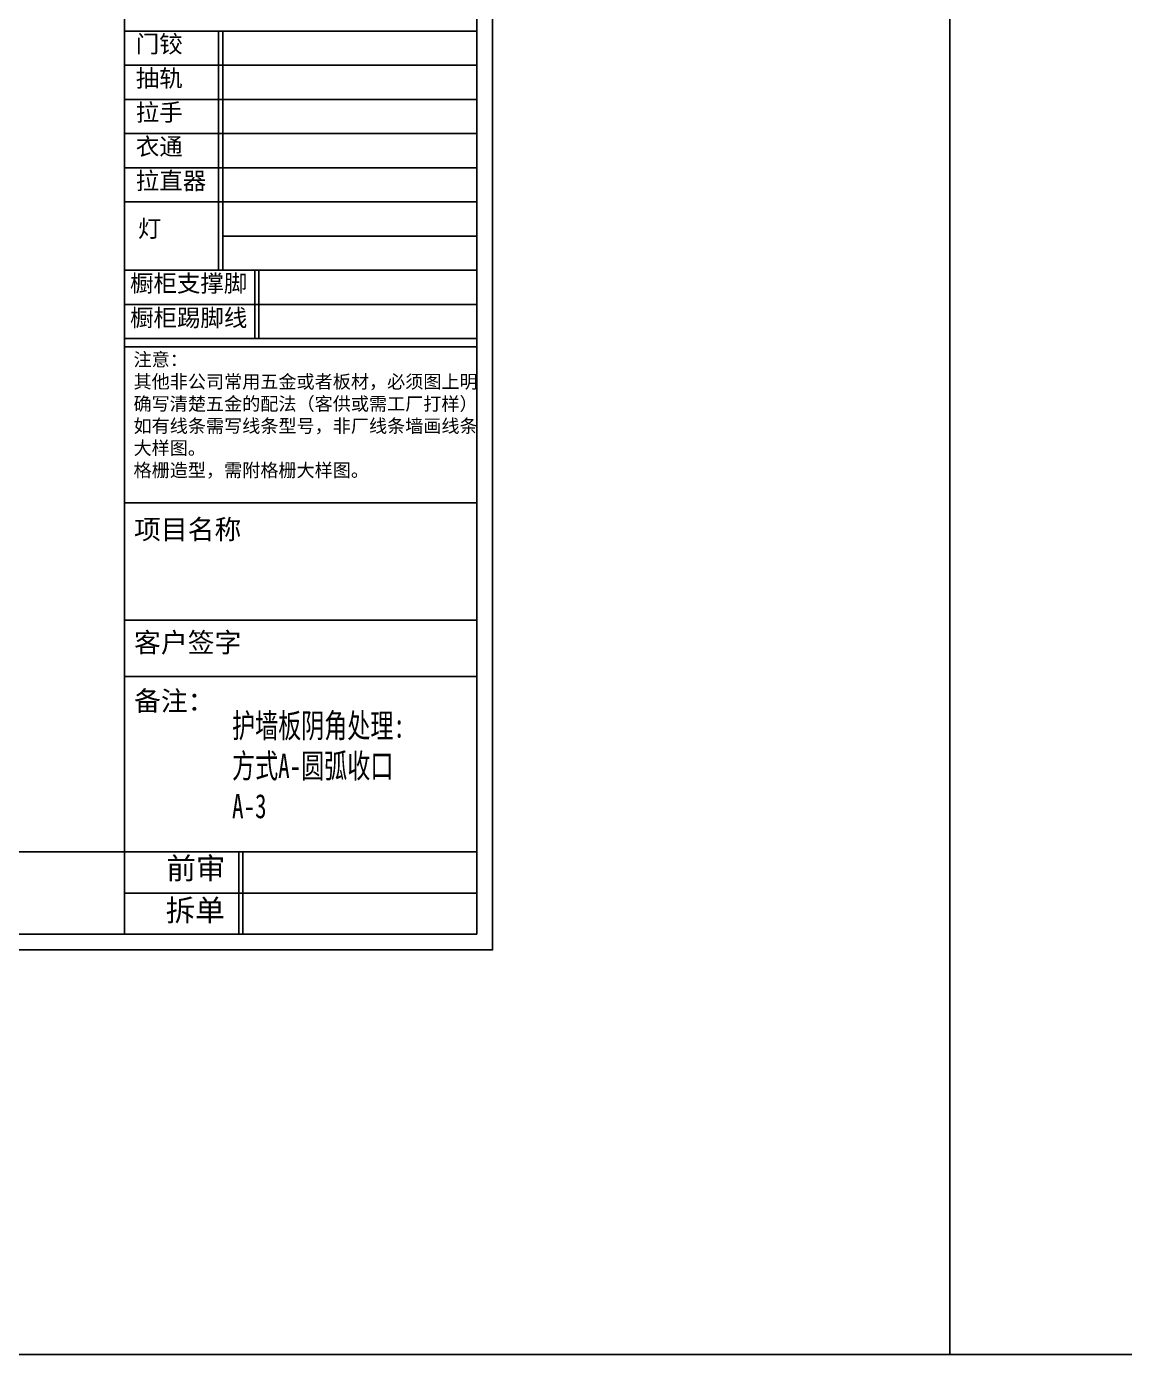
# Model space of a CAD drawing. Header units: millimetres. Extents: x 4862 to 20554, y 7569 to 11262.
# Drawn here: x 15565 to 15970.8, y 7569.4 to 8060.1 of the extents above; entities that cross this region are included whole.
import ezdxf

# ---------------------------------------------------------------- set-up
doc = ezdxf.new("R2010")
doc.units = ezdxf.units.MM
doc.layers.add('0 @ 1', color=7, linetype='Continuous')
doc.styles.get("Standard").update_dxf_attribs({"font": 'arial.ttf'})
doc.styles.add('宋体', font='SimSun.ttf')

# ---------------------------------------------------------------- blocks, each defined once
blk = doc.blocks.new('A$C398a0407')
for p, q in [((8134, 64), (8134, 6784)), ((8134, 3739.6), (9568, 3739.6)), ((8516.8, 3739.6), (8516.8, 3044.2)), ((8533.3, 3739.6), (8533.3, 3044.2)), ((8134, 3600.5), (9568, 3600.5)), ((8134, 3461.4), (9568, 3461.4)), ((8134, 3322.3), (9568, 3322.3)), ((8134, 3183.3), (9568, 3183.3)), ((8134, 3183.3), (9568, 3183.3)), ((8134, 3044.2), (9568, 3044.2)), ((8134, 3044.2), (9568, 3044.2)), ((8516.8, 3044.2), (8516.8, 2766.1)), ((8533.3, 3044.2), (8533.3, 2766.1)), ((8533.3, 2905.1), (9568, 2905.1)), ((8134, 2766.1), (9568, 2766.1)), ((8664.4, 2766.1), (8664.4, 2487.9)), ((8680.9, 2766.1), (8680.9, 2487.9)), ((8134, 2627), (9568, 2627)), ((8134, 2627), (9568, 2627)), ((8134, 2487.9), (9568, 2487.9)), ((8134, 2454.1), (9568, 2454.1)), ((8134, 2454.1), (9568, 2454.1)), ((8134, 2454.1), (9568, 2454.1)), ((8134, 1819.9), (9568, 1819.9)), ((8134, 1342.7), (9568, 1342.7)), ((8134, 1112.5), (9568, 1112.5)), ((443.2, 399), (9568, 399)), ((8598.6, 399), (8598.6, 64)), ((8614.7, 399), (8614.7, 64)), ((8134, 231.5), (9568, 231.5))]:
    blk.add_line(p, q)
for points in [[(9632, 0), (0, 0), (0, 6848), (9632, 6848)], [(9568, 64), (64, 64), (64, 6784), (9568, 6784)]]:
    blk.add_lwpolyline(points, close=True)
at = {"color": 8, "attachment_point": 1, "style": '宋体'}
for s, width, gutter_width, insert, char_height in [('门铰', 580.458, 12.2, (8179.9, 3722), 70), ('抽轨', 580.458, 12.2, (8179.9, 3583), 70), ('拉手', 580.458, 12.2, (8179.9, 3443.9), 70), ('衣通', 580.458, 12.2, (8179.9, 3304.8), 70), ('拉直器', 580.458, 12.2, (8179.9, 3165.7), 70), ('灯', 580.458, 12.2, (8188.5, 2970.9), 70), ('橱柜支撑脚', 580.458, 12.2, (8156.4, 2748.2), 70), ('橱柜踢脚线', 580.458, 12.2, (8156.4, 2607.9), 70), ('前审', 479.717, 10.1, (8304.3, 376.5), 88), ('拆单', 479.717, 10.1, (8301.5, 205.4), 88)]:
    blk.add_mtext_dynamic_manual_height_columns(s, width=width, gutter_width=gutter_width, heights=[0], dxfattribs=dict(at, insert=insert, char_height=char_height))
at = {"insert": (8170.5, 2430.1), "char_height": 54.045, "attachment_point": 1, "style": '宋体'}
blk.add_mtext_dynamic_manual_height_columns('{\\fMicrosoft YaHei|b0|i0|c134|p34;\\C2;注意：\\P其他非公司常用五金或者板材，必须图上明确写清楚五金的配法（客供或需工厂打样）\\P如有线条需写线条型号，非厂线条墙画线条大样图。\\P格栅造型，需附格栅大样图。}', width=1407.047, gutter_width=8.44, heights=[0], dxfattribs=at)
at = {"layer": '0 @ 1', "color": 30, "char_height": 80, "width": 452.345, "attachment_point": 1}
for s, insert in [('{\\fSimSun|b0|i0|c134|p2;项目名称}', (8172.7, 1751.7)), ('{\\fSimSun|b0|i0|c134|p2;客户签字}', (8172.7, 1291.3)), ('{\\fSimSun|b0|i0|c134|p2;备注：}', (8172.7, 1053.7))]:
    blk.add_mtext(s, dxfattribs=dict(at, insert=insert))
blk = doc.blocks.new('A$Caecb7373')
at = {"color": 1}
blk.add_lwpolyline([(0, 821.76), (1155.84, 821.76), (1155.84, 0), (0, 0)], close=True, dxfattribs=at)

msp = doc.modelspace()

# ---------------------------------------------------------------- linework, layer by layer
for p, q in [((15906.218, 7569.359), (15906.218, 11261.691)), ((4862.317, 7569.359), (20477.138, 7569.359))]:
    msp.add_line(p, q)

# ---------------------------------------------------------------- block references
at = {"xscale": 0.09079979139978399, "yscale": 0.09079979139978399, "zscale": 0.09079979139978399}
msp.add_blockref('A$C398a0407', (14862.697, 7718.828), dxfattribs=at)
at = {"color": 1, "xscale": 0.7566649283315219, "yscale": 0.7566649283315219, "zscale": 0.7566649283315219}
msp.add_blockref('A$Caecb7373', (14862.697, 7718.828), dxfattribs=at)

# ---------------------------------------------------------------- texts
at = {"color": 7, "insert": (15640.982, 7806.2), "char_height": 8.925, "width": 131.9828, "attachment_point": 1, "style": '宋体'}
msp.add_mtext('{\\W0.7;\\C4;护墙板阴角处理:\\P方式A-圆弧收口\\PA-3}', dxfattribs=at)

doc.saveas('drawing.dxf')
